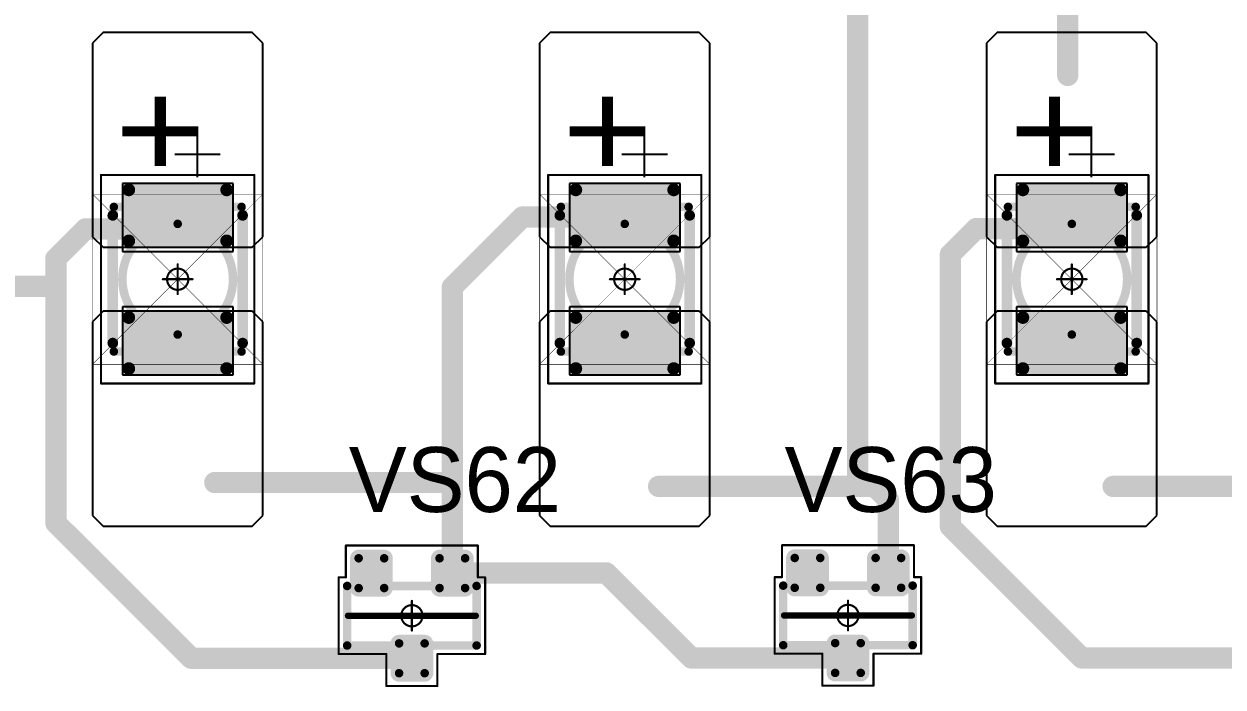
# Model space of a CAD drawing. Header units: millimetres. Extents: x 0 to 775, y 25 to 939.
# Drawn here: x 170.22 to 198.38, y 42.32 to 57.9 of the extents above; entities that cross this region are included whole.
import ezdxf

# ---------------------------------------------------------------- set-up
doc = ezdxf.new("R2010")
doc.units = ezdxf.units.MM
for name, color, linetype in [('Mechanical13', 56, 'Continuous'), ('Mechanical15', 56, 'Continuous'), ('Mechanical9', 56, 'Continuous'), ('TopLayer', 1, 'Continuous'), ('TopOverlay', 2, 'Continuous'), ('TopPaste', 8, 'Continuous'), ('TopSolder', 216, 'Continuous')]:
    doc.layers.add(name, color=color, linetype=linetype)

# ---------------------------------------------------------------- blocks, each defined once
blk = doc.blocks.new('SOT23_6')
at = {"layer": 'Mechanical13', "const_width": 0.2}
for points in [[(0.7, 1.52), (-0.7, 1.52)], [(-0.7, -1.52), (-0.7, 1.52)], [(0.7, -1.52), (0.7, 1.52)], [(0.7, -1.52), (-0.7, -1.52)]]:
    blk.add_lwpolyline(points, dxfattribs=at)
at = {"layer": 'Mechanical13', "const_width": 0.1}
for points in [[(-0.75, 1.52, 1), (-0.65, 1.52, 1)], [(-0.75, 1.52, 1), (-0.65, 1.52, 1)], [(0.65, 1.52, 1), (0.75, 1.52, 1)], [(0.65, 1.52, 1), (0.75, 1.52, 1)], [(-0.75, -1.52, 1), (-0.65, -1.52, 1)], [(-0.75, -1.52, 1), (-0.65, -1.52, 1)], [(0.65, -1.52, 1), (0.75, -1.52, 1)], [(0.65, -1.52, 1), (0.75, -1.52, 1)]]:
    blk.add_lwpolyline(points, format="xyb", close=True, dxfattribs=at)
at = {"layer": 'Mechanical15', "const_width": 0.05}
for points in [[(-0.9, 1.55), (-0.9, 1.72)], [(0.9, 1.72), (-0.9, 1.72)], [(0.9, 0.6), (0.9, 1.72)], [(-1.65, -1.55), (-1.65, 1.55)], [(-0.9, 1.55), (-1.65, 1.55)], [(1.65, 0.6), (0.9, 0.6)], [(1.65, -0.6), (1.65, 0.6)], [(0, -0.35), (0, 0.35)], [(0.35, 0), (-0.35, 0)], [(1.65, -0.6), (0.9, -0.6)], [(0.9, -1.72), (0.9, -0.6)], [(-0.9, -1.55), (-1.65, -1.55)], [(-0.9, -1.72), (-0.9, -1.55)], [(0.9, -1.72), (-0.9, -1.72)]]:
    blk.add_lwpolyline(points, dxfattribs=at)
at = {"layer": 'Mechanical15'}
for points, const_width in [([(-0.913, 1.72, 1), (-0.888, 1.72, 1)], 0.025), ([(-0.913, 1.72, 1), (-0.888, 1.72, 1)], 0.025), ([(0.888, 1.72, 1), (0.913, 1.72, 1)], 0.025), ([(0.888, 1.72, 1), (0.913, 1.72, 1)], 0.025), ([(-1.662, 1.55, 1), (-1.637, 1.55, 1)], 0.025), ([(-1.662, 1.55, 1), (-1.637, 1.55, 1)], 0.025), ([(-0.913, 1.55, 1), (-0.888, 1.55, 1)], 0.025), ([(-0.913, 1.55, 1), (-0.888, 1.55, 1)], 0.025), ([(0.888, 0.6, 1), (0.913, 0.6, 1)], 0.025), ([(0.888, 0.6, 1), (0.913, 0.6, 1)], 0.025), ([(1.637, 0.6, 1), (1.662, 0.6, 1)], 0.025), ([(1.637, 0.6, 1), (1.662, 0.6, 1)], 0.025), ([(-0.012, 0.35, 1), (0.012, 0.35, 1)], 0.025), ([(-0.362, 0, 1), (-0.337, 0, 1)], 0.025), ([(0.25, 0, 1), (-0.25, 0, 1)], 0.05), ([(-0.262, 0, 1), (-0.238, 0, 1)], 0.025), ([(0.238, 0, 1), (0.262, 0, 1)], 0.025), ([(0.337, 0, 1), (0.362, 0, 1)], 0.025), ([(-0.012, -0.35, 1), (0.012, -0.35, 1)], 0.025), ([(0.888, -0.6, 1), (0.913, -0.6, 1)], 0.025), ([(0.888, -0.6, 1), (0.913, -0.6, 1)], 0.025), ([(1.637, -0.6, 1), (1.662, -0.6, 1)], 0.025), ([(1.637, -0.6, 1), (1.662, -0.6, 1)], 0.025), ([(-1.662, -1.55, 1), (-1.637, -1.55, 1)], 0.025), ([(-1.662, -1.55, 1), (-1.637, -1.55, 1)], 0.025), ([(-0.913, -1.55, 1), (-0.888, -1.55, 1)], 0.025), ([(-0.913, -1.55, 1), (-0.888, -1.55, 1)], 0.025), ([(-0.913, -1.72, 1), (-0.888, -1.72, 1)], 0.025), ([(-0.913, -1.72, 1), (-0.888, -1.72, 1)], 0.025), ([(0.888, -1.72, 1), (0.913, -1.72, 1)], 0.025), ([(0.888, -1.72, 1), (0.913, -1.72, 1)], 0.025)]:
    blk.add_lwpolyline(points, format="xyb", close=True, dxfattribs=dict(at, const_width=const_width))
at = {"layer": 'TopLayer', "const_width": 0.1}
for points in [[(-1.4, 1.25, 1), (-1.3, 1.25, 1)], [(-0.7, 1.25, 1), (-0.6, 1.25, 1)], [(-1.4, 0.65, 1), (-1.3, 0.65, 1)], [(-0.7, 0.65, 1), (-0.6, 0.65, 1)], [(0.6, 0.3, 1), (0.7, 0.3, 1)], [(1.3, 0.3, 1), (1.4, 0.3, 1)], [(0.6, -0.3, 1), (0.7, -0.3, 1)], [(1.3, -0.3, 1), (1.4, -0.3, 1)], [(-1.4, -0.65, 1), (-1.3, -0.65, 1)], [(-0.7, -0.65, 1), (-0.6, -0.65, 1)], [(-1.4, -1.25, 1), (-1.3, -1.25, 1)], [(-0.7, -1.25, 1), (-0.6, -1.25, 1)]]:
    blk.add_lwpolyline(points, format="xyb", close=True, dxfattribs=at)
at = {"layer": 'TopLayer'}
for points in [[(-1.45, 1.25), (-1.45, 0.65), (-0.55, 1.25), (-0.55, 0.65)], [(-1.35, 1.35), (-1.35, 0.55), (-0.65, 1.35), (-0.65, 0.55)], [(0.55, 0.3), (0.55, -0.3), (1.45, 0.3), (1.45, -0.3)], [(0.65, 0.4), (0.65, -0.4), (1.35, 0.4), (1.35, -0.4)], [(-1.35, -0.55), (-1.35, -1.35), (-0.65, -0.55), (-0.65, -1.35)], [(-1.45, -0.65), (-1.45, -1.25), (-0.55, -0.65), (-0.55, -1.25)]]:
    blk.add_solid(points, dxfattribs=at)
at = {"layer": 'TopOverlay', "const_width": 0.15}
blk.add_lwpolyline([(0, -1.5), (0, 1.5)], dxfattribs=at)
at = {"layer": 'TopOverlay', "const_width": 0.075}
for points in [[(-0.038, 1.5, 1), (0.038, 1.5, 1)], [(-0.038, -1.5, 1), (0.038, -1.5, 1)]]:
    blk.add_lwpolyline(points, format="xyb", close=True, dxfattribs=at)
at = {"layer": 'TopPaste', "const_width": 0.075}
for points in [[(-1.387, 1.25, 1), (-1.313, 1.25, 1)], [(-0.687, 1.25, 1), (-0.613, 1.25, 1)], [(-1.387, 0.65, 1), (-1.313, 0.65, 1)], [(-0.687, 0.65, 1), (-0.613, 0.65, 1)], [(0.613, 0.3, 1), (0.687, 0.3, 1)], [(1.313, 0.3, 1), (1.387, 0.3, 1)], [(0.613, -0.3, 1), (0.687, -0.3, 1)], [(1.313, -0.3, 1), (1.387, -0.3, 1)], [(-1.387, -0.65, 1), (-1.313, -0.65, 1)], [(-0.687, -0.65, 1), (-0.613, -0.65, 1)], [(-1.387, -1.25, 1), (-1.313, -1.25, 1)], [(-0.687, -1.25, 1), (-0.613, -1.25, 1)]]:
    blk.add_lwpolyline(points, format="xyb", close=True, dxfattribs=at)
at = {"layer": 'TopPaste'}
for points in [[(-1.425, 1.25), (-1.425, 0.65), (-0.575, 1.25), (-0.575, 0.65)], [(-1.35, 1.325), (-1.35, 0.575), (-0.65, 1.325), (-0.65, 0.575)], [(0.575, 0.3), (0.575, -0.3), (1.425, 0.3), (1.425, -0.3)], [(0.65, 0.375), (0.65, -0.375), (1.35, 0.375), (1.35, -0.375)], [(-1.425, -0.65), (-1.425, -1.25), (-0.575, -0.65), (-0.575, -1.25)], [(-1.35, -0.575), (-1.35, -1.325), (-0.65, -0.575), (-0.65, -1.325)]]:
    blk.add_solid(points, dxfattribs=at)
at = {"layer": 'TopSolder', "const_width": 0.202}
for points in [[(-1.451, 1.25, 1), (-1.249, 1.25, 1)], [(-0.751, 1.25, 1), (-0.549, 1.25, 1)], [(-1.451, 0.65, 1), (-1.249, 0.65, 1)], [(-0.751, 0.65, 1), (-0.549, 0.65, 1)], [(0.549, 0.3, 1), (0.751, 0.3, 1)], [(1.249, 0.3, 1), (1.451, 0.3, 1)], [(0.549, -0.3, 1), (0.751, -0.3, 1)], [(1.249, -0.3, 1), (1.451, -0.3, 1)], [(-1.451, -0.65, 1), (-1.249, -0.65, 1)], [(-0.751, -0.65, 1), (-0.549, -0.65, 1)], [(-1.451, -1.25, 1), (-1.249, -1.25, 1)], [(-0.751, -1.25, 1), (-0.549, -1.25, 1)]]:
    blk.add_lwpolyline(points, format="xyb", close=True, dxfattribs=at)
at = {"layer": 'TopSolder'}
for points in [[(-1.35, 1.452), (-1.35, 0.448), (-0.65, 1.452), (-0.65, 0.448)], [(-1.552, 1.25), (-1.552, 0.65), (-0.448, 1.25), (-0.448, 0.65)], [(0.448, 0.3), (0.448, -0.3), (1.552, 0.3), (1.552, -0.3)], [(0.65, 0.502), (0.65, -0.502), (1.35, 0.502), (1.35, -0.502)], [(-1.35, -0.448), (-1.35, -1.452), (-0.65, -0.448), (-0.65, -1.452)], [(-1.552, -0.65), (-1.552, -1.25), (-0.448, -0.65), (-0.448, -1.25)]]:
    blk.add_solid(points, dxfattribs=at)
blk = doc.blocks.new('SOT23_7')
at = {"layer": 'Mechanical13', "const_width": 0.2}
for points in [[(0.7, 1.52), (-0.7, 1.52)], [(-0.7, -1.52), (-0.7, 1.52)], [(0.7, -1.52), (0.7, 1.52)], [(0.7, -1.52), (-0.7, -1.52)]]:
    blk.add_lwpolyline(points, dxfattribs=at)
at = {"layer": 'Mechanical13', "const_width": 0.1}
for points in [[(-0.75, 1.52, 1), (-0.65, 1.52, 1)], [(-0.75, 1.52, 1), (-0.65, 1.52, 1)], [(0.65, 1.52, 1), (0.75, 1.52, 1)], [(0.65, 1.52, 1), (0.75, 1.52, 1)], [(-0.75, -1.52, 1), (-0.65, -1.52, 1)], [(-0.75, -1.52, 1), (-0.65, -1.52, 1)], [(0.65, -1.52, 1), (0.75, -1.52, 1)], [(0.65, -1.52, 1), (0.75, -1.52, 1)]]:
    blk.add_lwpolyline(points, format="xyb", close=True, dxfattribs=at)
at = {"layer": 'Mechanical15', "const_width": 0.05}
for points in [[(-0.9, 1.55), (-0.9, 1.72)], [(0.9, 1.72), (-0.9, 1.72)], [(0.9, 0.6), (0.9, 1.72)], [(-1.65, -1.55), (-1.65, 1.55)], [(-0.9, 1.55), (-1.65, 1.55)], [(1.65, 0.6), (0.9, 0.6)], [(1.65, -0.6), (1.65, 0.6)], [(0, -0.35), (0, 0.35)], [(0.35, 0), (-0.35, 0)], [(1.65, -0.6), (0.9, -0.6)], [(0.9, -1.72), (0.9, -0.6)], [(-0.9, -1.55), (-1.65, -1.55)], [(-0.9, -1.72), (-0.9, -1.55)], [(0.9, -1.72), (-0.9, -1.72)]]:
    blk.add_lwpolyline(points, dxfattribs=at)
at = {"layer": 'Mechanical15'}
for points, const_width in [([(-0.913, 1.72, 1), (-0.888, 1.72, 1)], 0.025), ([(-0.913, 1.72, 1), (-0.888, 1.72, 1)], 0.025), ([(0.888, 1.72, 1), (0.913, 1.72, 1)], 0.025), ([(0.888, 1.72, 1), (0.913, 1.72, 1)], 0.025), ([(-1.662, 1.55, 1), (-1.637, 1.55, 1)], 0.025), ([(-1.662, 1.55, 1), (-1.637, 1.55, 1)], 0.025), ([(-0.913, 1.55, 1), (-0.888, 1.55, 1)], 0.025), ([(-0.913, 1.55, 1), (-0.888, 1.55, 1)], 0.025), ([(0.888, 0.6, 1), (0.913, 0.6, 1)], 0.025), ([(0.888, 0.6, 1), (0.913, 0.6, 1)], 0.025), ([(1.637, 0.6, 1), (1.662, 0.6, 1)], 0.025), ([(1.637, 0.6, 1), (1.662, 0.6, 1)], 0.025), ([(-0.012, 0.35, 1), (0.012, 0.35, 1)], 0.025), ([(-0.362, 0, 1), (-0.337, 0, 1)], 0.025), ([(0.25, 0, 1), (-0.25, 0, 1)], 0.05), ([(-0.262, 0, 1), (-0.238, 0, 1)], 0.025), ([(0.238, 0, 1), (0.262, 0, 1)], 0.025), ([(0.337, 0, 1), (0.362, 0, 1)], 0.025), ([(-0.012, -0.35, 1), (0.012, -0.35, 1)], 0.025), ([(0.888, -0.6, 1), (0.913, -0.6, 1)], 0.025), ([(0.888, -0.6, 1), (0.913, -0.6, 1)], 0.025), ([(1.637, -0.6, 1), (1.662, -0.6, 1)], 0.025), ([(1.637, -0.6, 1), (1.662, -0.6, 1)], 0.025), ([(-1.662, -1.55, 1), (-1.637, -1.55, 1)], 0.025), ([(-1.662, -1.55, 1), (-1.637, -1.55, 1)], 0.025), ([(-0.913, -1.55, 1), (-0.888, -1.55, 1)], 0.025), ([(-0.913, -1.55, 1), (-0.888, -1.55, 1)], 0.025), ([(-0.913, -1.72, 1), (-0.888, -1.72, 1)], 0.025), ([(-0.913, -1.72, 1), (-0.888, -1.72, 1)], 0.025), ([(0.888, -1.72, 1), (0.913, -1.72, 1)], 0.025), ([(0.888, -1.72, 1), (0.913, -1.72, 1)], 0.025)]:
    blk.add_lwpolyline(points, format="xyb", close=True, dxfattribs=dict(at, const_width=const_width))
at = {"layer": 'TopLayer', "const_width": 0.1}
for points in [[(-1.4, 1.25, 1), (-1.3, 1.25, 1)], [(-0.7, 1.25, 1), (-0.6, 1.25, 1)], [(-1.4, 0.65, 1), (-1.3, 0.65, 1)], [(-0.7, 0.65, 1), (-0.6, 0.65, 1)], [(0.6, 0.3, 1), (0.7, 0.3, 1)], [(1.3, 0.3, 1), (1.4, 0.3, 1)], [(0.6, -0.3, 1), (0.7, -0.3, 1)], [(1.3, -0.3, 1), (1.4, -0.3, 1)], [(-1.4, -0.65, 1), (-1.3, -0.65, 1)], [(-0.7, -0.65, 1), (-0.6, -0.65, 1)], [(-1.4, -1.25, 1), (-1.3, -1.25, 1)], [(-0.7, -1.25, 1), (-0.6, -1.25, 1)]]:
    blk.add_lwpolyline(points, format="xyb", close=True, dxfattribs=at)
at = {"layer": 'TopLayer'}
for points in [[(-1.45, 1.25), (-1.45, 0.65), (-0.55, 1.25), (-0.55, 0.65)], [(-1.35, 1.35), (-1.35, 0.55), (-0.65, 1.35), (-0.65, 0.55)], [(0.55, 0.3), (0.55, -0.3), (1.45, 0.3), (1.45, -0.3)], [(0.65, 0.4), (0.65, -0.4), (1.35, 0.4), (1.35, -0.4)], [(-1.35, -0.55), (-1.35, -1.35), (-0.65, -0.55), (-0.65, -1.35)], [(-1.45, -0.65), (-1.45, -1.25), (-0.55, -0.65), (-0.55, -1.25)]]:
    blk.add_solid(points, dxfattribs=at)
at = {"layer": 'TopOverlay', "const_width": 0.15}
blk.add_lwpolyline([(0, -1.5), (0, 1.5)], dxfattribs=at)
at = {"layer": 'TopOverlay', "const_width": 0.075}
for points in [[(-0.038, 1.5, 1), (0.038, 1.5, 1)], [(-0.038, -1.5, 1), (0.038, -1.5, 1)]]:
    blk.add_lwpolyline(points, format="xyb", close=True, dxfattribs=at)
at = {"layer": 'TopPaste', "const_width": 0.075}
for points in [[(-1.387, 1.25, 1), (-1.313, 1.25, 1)], [(-0.687, 1.25, 1), (-0.613, 1.25, 1)], [(-1.387, 0.65, 1), (-1.313, 0.65, 1)], [(-0.687, 0.65, 1), (-0.613, 0.65, 1)], [(0.613, 0.3, 1), (0.687, 0.3, 1)], [(1.313, 0.3, 1), (1.387, 0.3, 1)], [(0.613, -0.3, 1), (0.687, -0.3, 1)], [(1.313, -0.3, 1), (1.387, -0.3, 1)], [(-1.387, -0.65, 1), (-1.313, -0.65, 1)], [(-0.687, -0.65, 1), (-0.613, -0.65, 1)], [(-1.387, -1.25, 1), (-1.313, -1.25, 1)], [(-0.687, -1.25, 1), (-0.613, -1.25, 1)]]:
    blk.add_lwpolyline(points, format="xyb", close=True, dxfattribs=at)
at = {"layer": 'TopPaste'}
for points in [[(-1.425, 1.25), (-1.425, 0.65), (-0.575, 1.25), (-0.575, 0.65)], [(-1.35, 1.325), (-1.35, 0.575), (-0.65, 1.325), (-0.65, 0.575)], [(0.575, 0.3), (0.575, -0.3), (1.425, 0.3), (1.425, -0.3)], [(0.65, 0.375), (0.65, -0.375), (1.35, 0.375), (1.35, -0.375)], [(-1.425, -0.65), (-1.425, -1.25), (-0.575, -0.65), (-0.575, -1.25)], [(-1.35, -0.575), (-1.35, -1.325), (-0.65, -0.575), (-0.65, -1.325)]]:
    blk.add_solid(points, dxfattribs=at)
at = {"layer": 'TopSolder', "const_width": 0.202}
for points in [[(-1.451, 1.25, 1), (-1.249, 1.25, 1)], [(-0.751, 1.25, 1), (-0.549, 1.25, 1)], [(-1.451, 0.65, 1), (-1.249, 0.65, 1)], [(-0.751, 0.65, 1), (-0.549, 0.65, 1)], [(0.549, 0.3, 1), (0.751, 0.3, 1)], [(1.249, 0.3, 1), (1.451, 0.3, 1)], [(0.549, -0.3, 1), (0.751, -0.3, 1)], [(1.249, -0.3, 1), (1.451, -0.3, 1)], [(-1.451, -0.65, 1), (-1.249, -0.65, 1)], [(-0.751, -0.65, 1), (-0.549, -0.65, 1)], [(-1.451, -1.25, 1), (-1.249, -1.25, 1)], [(-0.751, -1.25, 1), (-0.549, -1.25, 1)]]:
    blk.add_lwpolyline(points, format="xyb", close=True, dxfattribs=at)
at = {"layer": 'TopSolder'}
for points in [[(-1.35, 1.452), (-1.35, 0.448), (-0.65, 1.452), (-0.65, 0.448)], [(-1.552, 1.25), (-1.552, 0.65), (-0.448, 1.25), (-0.448, 0.65)], [(0.448, 0.3), (0.448, -0.3), (1.552, 0.3), (1.552, -0.3)], [(0.65, 0.502), (0.65, -0.502), (1.35, 0.502), (1.35, -0.502)], [(-1.35, -0.448), (-1.35, -1.452), (-0.65, -0.448), (-0.65, -1.452)], [(-1.552, -0.65), (-1.552, -1.25), (-0.448, -0.65), (-0.448, -1.25)]]:
    blk.add_solid(points, dxfattribs=at)
blk = doc.blocks.new('T66G_98')
at = {"layer": 'Mechanical13'}
for p, q in [((2.936, 0.071), (2.936, -1)), ((2.4, -0.464), (3.471, -0.464))]:
    blk.add_line(p, q, dxfattribs=at)
at = {"layer": 'Mechanical13', "const_width": 0.2}
for points in [[(-1.7, 1.5), (-1.7, -1.5)], [(-1.7, 1.5), (1.7, 1.5)], [(1.7, 1.5), (1.7, -1.5)], [(-1.7, -1.5), (1.7, -1.5)]]:
    blk.add_lwpolyline(points, dxfattribs=at)
at = {"layer": 'Mechanical13'}
for points, const_width in [([(-1.75, 1.5, 1), (-1.65, 1.5, 1)], 0.1), ([(-1.75, 1.5, 1), (-1.65, 1.5, 1)], 0.1), ([(1.65, 1.5, 1), (1.75, 1.5, 1)], 0.1), ([(1.65, 1.5, 1), (1.75, 1.5, 1)], 0.1), ([(1.3, 0, 1), (-1.3, 0, 1)], 0.2), ([(-1.35, 0, 1), (-1.25, 0, 1)], 0.1), ([(1.25, 0, 1), (1.35, 0, 1)], 0.1), ([(-1.75, -1.5, 1), (-1.65, -1.5, 1)], 0.1), ([(-1.75, -1.5, 1), (-1.65, -1.5, 1)], 0.1), ([(1.65, -1.5, 1), (1.75, -1.5, 1)], 0.1), ([(1.65, -1.5, 1), (1.75, -1.5, 1)], 0.1)]:
    blk.add_lwpolyline(points, format="xyb", close=True, dxfattribs=dict(at, const_width=const_width))
at = {"layer": 'Mechanical15', "const_width": 0.05}
for points in [[(-2.45, 1.8), (2.45, 1.8)], [(-2.45, 1.8), (-2.45, -1.8)], [(2.45, 1.8), (2.45, -1.8)], [(0, 0.35), (0, -0.35)], [(-0.35, 0), (0.35, 0)], [(-2.45, -1.8), (2.45, -1.8)]]:
    blk.add_lwpolyline(points, dxfattribs=at)
at = {"layer": 'Mechanical15'}
for points, const_width in [([(-2.462, 1.8, 1), (-2.438, 1.8, 1)], 0.025), ([(-2.462, 1.8, 1), (-2.438, 1.8, 1)], 0.025), ([(2.438, 1.8, 1), (2.462, 1.8, 1)], 0.025), ([(2.438, 1.8, 1), (2.462, 1.8, 1)], 0.025), ([(-0.012, 0.35, 1), (0.012, 0.35, 1)], 0.025), ([(-0.362, 0, 1), (-0.337, 0, 1)], 0.025), ([(0.25, 0, 1), (-0.25, 0, 1)], 0.05), ([(-0.262, 0, 1), (-0.238, 0, 1)], 0.025), ([(0.238, 0, 1), (0.262, 0, 1)], 0.025), ([(0.337, 0, 1), (0.362, 0, 1)], 0.025), ([(-0.012, -0.35, 1), (0.012, -0.35, 1)], 0.025), ([(-2.462, -1.8, 1), (-2.438, -1.8, 1)], 0.025), ([(-2.462, -1.8, 1), (-2.438, -1.8, 1)], 0.025), ([(2.438, -1.8, 1), (2.462, -1.8, 1)], 0.025), ([(2.438, -1.8, 1), (2.462, -1.8, 1)], 0.025)]:
    blk.add_lwpolyline(points, format="xyb", close=True, dxfattribs=dict(at, const_width=const_width))
at = {"layer": 'TopLayer'}
for p, q in [((-5.55, 2), (-5.8, 1.75)), ((-1, 2), (-5.55, 2)), ((-0.75, 1.75), (-1, 2)), ((1, 2), (0.75, 1.75)), ((5.55, 2), (1, 2)), ((5.8, 1.75), (5.55, 2)), ((-5.8, 1.75), (-5.8, -1.75)), ((-0.75, -1.75), (-0.75, 1.75)), ((0.75, 1.75), (0.75, -1.75)), ((5.8, -1.75), (5.8, 1.75)), ((-5.8, -1.75), (-5.55, -2)), ((-1, -2), (-0.75, -1.75)), ((0.75, -1.75), (1, -2)), ((5.55, -2), (5.8, -1.75)), ((-5.55, -2), (-1, -2)), ((1, -2), (5.55, -2))]:
    blk.add_line(p, q, dxfattribs=at)
at = {"layer": 'TopLayer', "const_width": 0.15}
for points in [[(-2.175, 1.15, 1), (-2.025, 1.15, 1)], [(-0.975, 1.15, 1), (-0.825, 1.15, 1)], [(0.825, 1.15, 1), (0.975, 1.15, 1)], [(2.025, 1.15, 1), (2.175, 1.15, 1)], [(-2.175, -1.15, 1), (-2.025, -1.15, 1)], [(-0.975, -1.15, 1), (-0.825, -1.15, 1)], [(0.825, -1.15, 1), (0.975, -1.15, 1)], [(2.025, -1.15, 1), (2.175, -1.15, 1)]]:
    blk.add_lwpolyline(points, format="xyb", close=True, dxfattribs=at)
at = {"layer": 'TopLayer'}
for points in [[(-0.75, 1.15), (-2.25, 1.15), (-0.75, -1.15), (-2.25, -1.15)], [(-0.9, 1.3), (-2.1, 1.3), (-0.9, -1.3), (-2.1, -1.3)], [(2.25, 1.15), (0.75, 1.15), (2.25, -1.15), (0.75, -1.15)], [(2.1, 1.3), (0.9, 1.3), (2.1, -1.3), (0.9, -1.3)]]:
    blk.add_solid(points, dxfattribs=at)
at = {"layer": 'TopOverlay', "const_width": 0.25}
for points in [[(-1.5, 1.525), (1.5, 1.525)], [(-1.5, -1.525), (1.5, -1.525)]]:
    blk.add_lwpolyline(points, dxfattribs=at)
at = {"layer": 'TopOverlay', "const_width": 0.125}
for points in [[(-1.562, 1.525, 1), (-1.438, 1.525, 1)], [(1.438, 1.525, 1), (1.562, 1.525, 1)], [(-1.562, -1.525, 1), (-1.438, -1.525, 1)], [(1.438, -1.525, 1), (1.562, -1.525, 1)]]:
    blk.add_lwpolyline(points, format="xyb", close=True, dxfattribs=at)
at = {"layer": 'TopPaste', "const_width": 0.125}
for points in [[(-2.163, 1.15, 1), (-2.038, 1.15, 1)], [(-0.963, 1.15, 1), (-0.838, 1.15, 1)], [(0.838, 1.15, 1), (0.963, 1.15, 1)], [(2.038, 1.15, 1), (2.163, 1.15, 1)], [(-2.163, -1.15, 1), (-2.038, -1.15, 1)], [(-0.963, -1.15, 1), (-0.838, -1.15, 1)], [(0.838, -1.15, 1), (0.963, -1.15, 1)], [(2.038, -1.15, 1), (2.163, -1.15, 1)]]:
    blk.add_lwpolyline(points, format="xyb", close=True, dxfattribs=at)
at = {"layer": 'TopPaste'}
for points in [[(-0.775, 1.15), (-2.225, 1.15), (-0.775, -1.15), (-2.225, -1.15)], [(-0.9, 1.275), (-2.1, 1.275), (-0.9, -1.275), (-2.1, -1.275)], [(2.225, 1.15), (0.775, 1.15), (2.225, -1.15), (0.775, -1.15)], [(2.1, 1.275), (0.9, 1.275), (2.1, -1.275), (0.9, -1.275)]]:
    blk.add_solid(points, dxfattribs=at)
at = {"layer": 'TopSolder'}
for p, q in [((-2.25, 1.3), (-2.25, -1.3)), ((-0.65, 1.3), (-2.25, 1.3)), ((-0.65, -1.3), (-0.65, 1.3)), ((0.65, 1.3), (0.65, -1.3)), ((2.25, 1.3), (0.65, 1.3)), ((2.25, -1.3), (2.25, 1.3)), ((-2.25, -1.3), (-0.65, -1.3)), ((0.65, -1.3), (2.25, -1.3))]:
    blk.add_line(p, q, dxfattribs=at)
at = {"layer": 'TopOverlay'}
blk.add_text('+', height=2.5, dxfattribs=at).set_placement((2.5, -0.8))
blk = doc.blocks.new('T66G_99')
at = {"layer": 'Mechanical13'}
for p, q in [((2.936, 0.071), (2.936, -1)), ((2.4, -0.464), (3.471, -0.464))]:
    blk.add_line(p, q, dxfattribs=at)
at = {"layer": 'Mechanical13', "const_width": 0.2}
for points in [[(-1.7, 1.5), (-1.7, -1.5)], [(-1.7, 1.5), (1.7, 1.5)], [(1.7, 1.5), (1.7, -1.5)], [(-1.7, -1.5), (1.7, -1.5)]]:
    blk.add_lwpolyline(points, dxfattribs=at)
at = {"layer": 'Mechanical13'}
for points, const_width in [([(-1.75, 1.5, 1), (-1.65, 1.5, 1)], 0.1), ([(-1.75, 1.5, 1), (-1.65, 1.5, 1)], 0.1), ([(1.65, 1.5, 1), (1.75, 1.5, 1)], 0.1), ([(1.65, 1.5, 1), (1.75, 1.5, 1)], 0.1), ([(1.3, 0, 1), (-1.3, 0, 1)], 0.2), ([(-1.35, 0, 1), (-1.25, 0, 1)], 0.1), ([(1.25, 0, 1), (1.35, 0, 1)], 0.1), ([(-1.75, -1.5, 1), (-1.65, -1.5, 1)], 0.1), ([(-1.75, -1.5, 1), (-1.65, -1.5, 1)], 0.1), ([(1.65, -1.5, 1), (1.75, -1.5, 1)], 0.1), ([(1.65, -1.5, 1), (1.75, -1.5, 1)], 0.1)]:
    blk.add_lwpolyline(points, format="xyb", close=True, dxfattribs=dict(at, const_width=const_width))
at = {"layer": 'Mechanical15', "const_width": 0.05}
for points in [[(-2.45, 1.8), (2.45, 1.8)], [(-2.45, 1.8), (-2.45, -1.8)], [(2.45, 1.8), (2.45, -1.8)], [(0, 0.35), (0, -0.35)], [(-0.35, 0), (0.35, 0)], [(-2.45, -1.8), (2.45, -1.8)]]:
    blk.add_lwpolyline(points, dxfattribs=at)
at = {"layer": 'Mechanical15'}
for points, const_width in [([(-2.462, 1.8, 1), (-2.438, 1.8, 1)], 0.025), ([(-2.462, 1.8, 1), (-2.438, 1.8, 1)], 0.025), ([(2.438, 1.8, 1), (2.462, 1.8, 1)], 0.025), ([(2.438, 1.8, 1), (2.462, 1.8, 1)], 0.025), ([(-0.012, 0.35, 1), (0.012, 0.35, 1)], 0.025), ([(-0.362, 0, 1), (-0.337, 0, 1)], 0.025), ([(0.25, 0, 1), (-0.25, 0, 1)], 0.05), ([(-0.262, 0, 1), (-0.238, 0, 1)], 0.025), ([(0.238, 0, 1), (0.262, 0, 1)], 0.025), ([(0.337, 0, 1), (0.362, 0, 1)], 0.025), ([(-0.012, -0.35, 1), (0.012, -0.35, 1)], 0.025), ([(-2.462, -1.8, 1), (-2.438, -1.8, 1)], 0.025), ([(-2.462, -1.8, 1), (-2.438, -1.8, 1)], 0.025), ([(2.438, -1.8, 1), (2.462, -1.8, 1)], 0.025), ([(2.438, -1.8, 1), (2.462, -1.8, 1)], 0.025)]:
    blk.add_lwpolyline(points, format="xyb", close=True, dxfattribs=dict(at, const_width=const_width))
at = {"layer": 'TopLayer'}
for p, q in [((-5.55, 2), (-5.8, 1.75)), ((-1, 2), (-5.55, 2)), ((-0.75, 1.75), (-1, 2)), ((1, 2), (0.75, 1.75)), ((5.55, 2), (1, 2)), ((5.8, 1.75), (5.55, 2)), ((-5.8, 1.75), (-5.8, -1.75)), ((-0.75, -1.75), (-0.75, 1.75)), ((0.75, 1.75), (0.75, -1.75)), ((5.8, -1.75), (5.8, 1.75)), ((-5.8, -1.75), (-5.55, -2)), ((-1, -2), (-0.75, -1.75)), ((0.75, -1.75), (1, -2)), ((5.55, -2), (5.8, -1.75)), ((-5.55, -2), (-1, -2)), ((1, -2), (5.55, -2))]:
    blk.add_line(p, q, dxfattribs=at)
at = {"layer": 'TopLayer', "const_width": 0.15}
for points in [[(-2.175, 1.15, 1), (-2.025, 1.15, 1)], [(-0.975, 1.15, 1), (-0.825, 1.15, 1)], [(0.825, 1.15, 1), (0.975, 1.15, 1)], [(2.025, 1.15, 1), (2.175, 1.15, 1)], [(-2.175, -1.15, 1), (-2.025, -1.15, 1)], [(-0.975, -1.15, 1), (-0.825, -1.15, 1)], [(0.825, -1.15, 1), (0.975, -1.15, 1)], [(2.025, -1.15, 1), (2.175, -1.15, 1)]]:
    blk.add_lwpolyline(points, format="xyb", close=True, dxfattribs=at)
at = {"layer": 'TopLayer'}
for points in [[(-0.75, 1.15), (-2.25, 1.15), (-0.75, -1.15), (-2.25, -1.15)], [(-0.9, 1.3), (-2.1, 1.3), (-0.9, -1.3), (-2.1, -1.3)], [(2.25, 1.15), (0.75, 1.15), (2.25, -1.15), (0.75, -1.15)], [(2.1, 1.3), (0.9, 1.3), (2.1, -1.3), (0.9, -1.3)]]:
    blk.add_solid(points, dxfattribs=at)
at = {"layer": 'TopOverlay', "const_width": 0.25}
for points in [[(-1.5, 1.525), (1.5, 1.525)], [(-1.5, -1.525), (1.5, -1.525)]]:
    blk.add_lwpolyline(points, dxfattribs=at)
at = {"layer": 'TopOverlay', "const_width": 0.125}
for points in [[(-1.562, 1.525, 1), (-1.438, 1.525, 1)], [(1.438, 1.525, 1), (1.562, 1.525, 1)], [(-1.562, -1.525, 1), (-1.438, -1.525, 1)], [(1.438, -1.525, 1), (1.562, -1.525, 1)]]:
    blk.add_lwpolyline(points, format="xyb", close=True, dxfattribs=at)
at = {"layer": 'TopPaste', "const_width": 0.125}
for points in [[(-2.163, 1.15, 1), (-2.038, 1.15, 1)], [(-0.963, 1.15, 1), (-0.838, 1.15, 1)], [(0.838, 1.15, 1), (0.963, 1.15, 1)], [(2.038, 1.15, 1), (2.163, 1.15, 1)], [(-2.163, -1.15, 1), (-2.038, -1.15, 1)], [(-0.963, -1.15, 1), (-0.838, -1.15, 1)], [(0.838, -1.15, 1), (0.963, -1.15, 1)], [(2.038, -1.15, 1), (2.163, -1.15, 1)]]:
    blk.add_lwpolyline(points, format="xyb", close=True, dxfattribs=at)
at = {"layer": 'TopPaste'}
for points in [[(-0.775, 1.15), (-2.225, 1.15), (-0.775, -1.15), (-2.225, -1.15)], [(-0.9, 1.275), (-2.1, 1.275), (-0.9, -1.275), (-2.1, -1.275)], [(2.225, 1.15), (0.775, 1.15), (2.225, -1.15), (0.775, -1.15)], [(2.1, 1.275), (0.9, 1.275), (2.1, -1.275), (0.9, -1.275)]]:
    blk.add_solid(points, dxfattribs=at)
at = {"layer": 'TopSolder'}
for p, q in [((-2.25, 1.3), (-2.25, -1.3)), ((-0.65, 1.3), (-2.25, 1.3)), ((-0.65, -1.3), (-0.65, 1.3)), ((0.65, 1.3), (0.65, -1.3)), ((2.25, 1.3), (0.65, 1.3)), ((2.25, -1.3), (2.25, 1.3)), ((-2.25, -1.3), (-0.65, -1.3)), ((0.65, -1.3), (2.25, -1.3))]:
    blk.add_line(p, q, dxfattribs=at)
at = {"layer": 'TopOverlay'}
blk.add_text('+', height=2.5, dxfattribs=at).set_placement((2.5, -0.8))
blk = doc.blocks.new('T66G_100')
at = {"layer": 'Mechanical13'}
for p, q in [((2.936, 0.071), (2.936, -1)), ((2.4, -0.464), (3.471, -0.464))]:
    blk.add_line(p, q, dxfattribs=at)
at = {"layer": 'Mechanical13', "const_width": 0.2}
for points in [[(-1.7, 1.5), (-1.7, -1.5)], [(-1.7, 1.5), (1.7, 1.5)], [(1.7, 1.5), (1.7, -1.5)], [(-1.7, -1.5), (1.7, -1.5)]]:
    blk.add_lwpolyline(points, dxfattribs=at)
at = {"layer": 'Mechanical13'}
for points, const_width in [([(-1.75, 1.5, 1), (-1.65, 1.5, 1)], 0.1), ([(-1.75, 1.5, 1), (-1.65, 1.5, 1)], 0.1), ([(1.65, 1.5, 1), (1.75, 1.5, 1)], 0.1), ([(1.65, 1.5, 1), (1.75, 1.5, 1)], 0.1), ([(1.3, 0, 1), (-1.3, 0, 1)], 0.2), ([(-1.35, 0, 1), (-1.25, 0, 1)], 0.1), ([(1.25, 0, 1), (1.35, 0, 1)], 0.1), ([(-1.75, -1.5, 1), (-1.65, -1.5, 1)], 0.1), ([(-1.75, -1.5, 1), (-1.65, -1.5, 1)], 0.1), ([(1.65, -1.5, 1), (1.75, -1.5, 1)], 0.1), ([(1.65, -1.5, 1), (1.75, -1.5, 1)], 0.1)]:
    blk.add_lwpolyline(points, format="xyb", close=True, dxfattribs=dict(at, const_width=const_width))
at = {"layer": 'Mechanical15', "const_width": 0.05}
for points in [[(-2.45, 1.8), (2.45, 1.8)], [(-2.45, 1.8), (-2.45, -1.8)], [(2.45, 1.8), (2.45, -1.8)], [(0, 0.35), (0, -0.35)], [(-0.35, 0), (0.35, 0)], [(-2.45, -1.8), (2.45, -1.8)]]:
    blk.add_lwpolyline(points, dxfattribs=at)
at = {"layer": 'Mechanical15'}
for points, const_width in [([(-2.462, 1.8, 1), (-2.438, 1.8, 1)], 0.025), ([(-2.462, 1.8, 1), (-2.438, 1.8, 1)], 0.025), ([(2.438, 1.8, 1), (2.462, 1.8, 1)], 0.025), ([(2.438, 1.8, 1), (2.462, 1.8, 1)], 0.025), ([(-0.012, 0.35, 1), (0.012, 0.35, 1)], 0.025), ([(-0.362, 0, 1), (-0.337, 0, 1)], 0.025), ([(0.25, 0, 1), (-0.25, 0, 1)], 0.05), ([(-0.262, 0, 1), (-0.238, 0, 1)], 0.025), ([(0.238, 0, 1), (0.262, 0, 1)], 0.025), ([(0.337, 0, 1), (0.362, 0, 1)], 0.025), ([(-0.012, -0.35, 1), (0.012, -0.35, 1)], 0.025), ([(-2.462, -1.8, 1), (-2.438, -1.8, 1)], 0.025), ([(-2.462, -1.8, 1), (-2.438, -1.8, 1)], 0.025), ([(2.438, -1.8, 1), (2.462, -1.8, 1)], 0.025), ([(2.438, -1.8, 1), (2.462, -1.8, 1)], 0.025)]:
    blk.add_lwpolyline(points, format="xyb", close=True, dxfattribs=dict(at, const_width=const_width))
at = {"layer": 'TopLayer'}
for p, q in [((-5.55, 2), (-5.8, 1.75)), ((-1, 2), (-5.55, 2)), ((-0.75, 1.75), (-1, 2)), ((1, 2), (0.75, 1.75)), ((5.55, 2), (1, 2)), ((5.8, 1.75), (5.55, 2)), ((-5.8, 1.75), (-5.8, -1.75)), ((-0.75, -1.75), (-0.75, 1.75)), ((0.75, 1.75), (0.75, -1.75)), ((5.8, -1.75), (5.8, 1.75)), ((-5.8, -1.75), (-5.55, -2)), ((-1, -2), (-0.75, -1.75)), ((0.75, -1.75), (1, -2)), ((5.55, -2), (5.8, -1.75)), ((-5.55, -2), (-1, -2)), ((1, -2), (5.55, -2))]:
    blk.add_line(p, q, dxfattribs=at)
at = {"layer": 'TopLayer', "const_width": 0.15}
for points in [[(-2.175, 1.15, 1), (-2.025, 1.15, 1)], [(-0.975, 1.15, 1), (-0.825, 1.15, 1)], [(0.825, 1.15, 1), (0.975, 1.15, 1)], [(2.025, 1.15, 1), (2.175, 1.15, 1)], [(-2.175, -1.15, 1), (-2.025, -1.15, 1)], [(-0.975, -1.15, 1), (-0.825, -1.15, 1)], [(0.825, -1.15, 1), (0.975, -1.15, 1)], [(2.025, -1.15, 1), (2.175, -1.15, 1)]]:
    blk.add_lwpolyline(points, format="xyb", close=True, dxfattribs=at)
at = {"layer": 'TopLayer'}
for points in [[(-0.75, 1.15), (-2.25, 1.15), (-0.75, -1.15), (-2.25, -1.15)], [(-0.9, 1.3), (-2.1, 1.3), (-0.9, -1.3), (-2.1, -1.3)], [(2.25, 1.15), (0.75, 1.15), (2.25, -1.15), (0.75, -1.15)], [(2.1, 1.3), (0.9, 1.3), (2.1, -1.3), (0.9, -1.3)]]:
    blk.add_solid(points, dxfattribs=at)
at = {"layer": 'TopOverlay', "const_width": 0.25}
for points in [[(-1.5, 1.525), (1.5, 1.525)], [(-1.5, -1.525), (1.5, -1.525)]]:
    blk.add_lwpolyline(points, dxfattribs=at)
at = {"layer": 'TopOverlay', "const_width": 0.125}
for points in [[(-1.562, 1.525, 1), (-1.438, 1.525, 1)], [(1.438, 1.525, 1), (1.562, 1.525, 1)], [(-1.562, -1.525, 1), (-1.438, -1.525, 1)], [(1.438, -1.525, 1), (1.562, -1.525, 1)]]:
    blk.add_lwpolyline(points, format="xyb", close=True, dxfattribs=at)
at = {"layer": 'TopPaste', "const_width": 0.125}
for points in [[(-2.163, 1.15, 1), (-2.038, 1.15, 1)], [(-0.963, 1.15, 1), (-0.838, 1.15, 1)], [(0.838, 1.15, 1), (0.963, 1.15, 1)], [(2.038, 1.15, 1), (2.163, 1.15, 1)], [(-2.163, -1.15, 1), (-2.038, -1.15, 1)], [(-0.963, -1.15, 1), (-0.838, -1.15, 1)], [(0.838, -1.15, 1), (0.963, -1.15, 1)], [(2.038, -1.15, 1), (2.163, -1.15, 1)]]:
    blk.add_lwpolyline(points, format="xyb", close=True, dxfattribs=at)
at = {"layer": 'TopPaste'}
for points in [[(-0.775, 1.15), (-2.225, 1.15), (-0.775, -1.15), (-2.225, -1.15)], [(-0.9, 1.275), (-2.1, 1.275), (-0.9, -1.275), (-2.1, -1.275)], [(2.225, 1.15), (0.775, 1.15), (2.225, -1.15), (0.775, -1.15)], [(2.1, 1.275), (0.9, 1.275), (2.1, -1.275), (0.9, -1.275)]]:
    blk.add_solid(points, dxfattribs=at)
at = {"layer": 'TopSolder'}
for p, q in [((-2.25, 1.3), (-2.25, -1.3)), ((-0.65, 1.3), (-2.25, 1.3)), ((-0.65, -1.3), (-0.65, 1.3)), ((0.65, 1.3), (0.65, -1.3)), ((2.25, 1.3), (0.65, 1.3)), ((2.25, -1.3), (2.25, 1.3)), ((-2.25, -1.3), (-0.65, -1.3)), ((0.65, -1.3), (2.25, -1.3))]:
    blk.add_line(p, q, dxfattribs=at)
at = {"layer": 'TopOverlay'}
blk.add_text('+', height=2.5, dxfattribs=at).set_placement((2.5, -0.8))

msp = doc.modelspace()

# ---------------------------------------------------------------- linework, layer by layer
at = {"layer": 'Mechanical9'}
for points, const_width in [([(171.833, 53.9), (175.833, 53.9)], 0.0127), ([(171.833, 49.9), (171.833, 53.9)], 0.0127), ([(171.833, 49.9), (175.833, 53.9)], 0.01), ([(171.833, 53.9), (175.833, 49.9)], 0.01), ([(175.833, 49.9), (175.833, 53.9)], 0.0127), ([(182.333, 53.9), (186.333, 53.9)], 0.0127), ([(182.333, 49.9), (182.333, 53.9)], 0.0127), ([(182.333, 49.9), (186.333, 53.9)], 0.01), ([(182.333, 53.9), (186.333, 49.9)], 0.01), ([(186.333, 49.9), (186.333, 53.9)], 0.0127), ([(192.833, 53.9), (196.833, 53.9)], 0.0127), ([(192.833, 49.9), (192.833, 53.9)], 0.0127), ([(192.833, 49.9), (196.833, 53.9)], 0.01), ([(192.833, 53.9), (196.833, 49.9)], 0.01), ([(196.833, 49.9), (196.833, 53.9)], 0.0127), ([(171.833, 49.9), (175.833, 49.9)], 0.0127), ([(182.333, 49.9), (186.333, 49.9)], 0.0127), ([(192.833, 49.9), (196.833, 49.9)], 0.0127)]:
    msp.add_lwpolyline(points, dxfattribs=dict(at, const_width=const_width))
for points, const_width in [([(171.83, 53.9, 1), (171.836, 53.9, 1)], 0.00635), ([(171.83, 53.9, 1), (171.836, 53.9, 1)], 0.00635), ([(171.83, 53.9, 1), (171.835, 53.9, 1)], 0.005), ([(175.83, 53.9, 1), (175.836, 53.9, 1)], 0.00635), ([(175.83, 53.9, 1), (175.836, 53.9, 1)], 0.00635), ([(175.83, 53.9, 1), (175.835, 53.9, 1)], 0.005), ([(182.33, 53.9, 1), (182.336, 53.9, 1)], 0.00635), ([(182.33, 53.9, 1), (182.336, 53.9, 1)], 0.00635), ([(182.33, 53.9, 1), (182.335, 53.9, 1)], 0.005), ([(186.33, 53.9, 1), (186.336, 53.9, 1)], 0.00635), ([(186.33, 53.9, 1), (186.336, 53.9, 1)], 0.00635), ([(186.33, 53.9, 1), (186.335, 53.9, 1)], 0.005), ([(192.83, 53.9, 1), (192.836, 53.9, 1)], 0.00635), ([(192.83, 53.9, 1), (192.836, 53.9, 1)], 0.00635), ([(192.83, 53.9, 1), (192.835, 53.9, 1)], 0.005), ([(196.83, 53.9, 1), (196.836, 53.9, 1)], 0.00635), ([(196.83, 53.9, 1), (196.836, 53.9, 1)], 0.00635), ([(196.83, 53.9, 1), (196.835, 53.9, 1)], 0.005), ([(171.83, 49.9, 1), (171.836, 49.9, 1)], 0.00635), ([(171.83, 49.9, 1), (171.836, 49.9, 1)], 0.00635), ([(171.83, 49.9, 1), (171.835, 49.9, 1)], 0.005), ([(175.83, 49.9, 1), (175.836, 49.9, 1)], 0.00635), ([(175.83, 49.9, 1), (175.836, 49.9, 1)], 0.00635), ([(175.83, 49.9, 1), (175.835, 49.9, 1)], 0.005), ([(182.33, 49.9, 1), (182.336, 49.9, 1)], 0.00635), ([(182.33, 49.9, 1), (182.336, 49.9, 1)], 0.00635), ([(182.33, 49.9, 1), (182.335, 49.9, 1)], 0.005), ([(186.33, 49.9, 1), (186.336, 49.9, 1)], 0.00635), ([(186.33, 49.9, 1), (186.336, 49.9, 1)], 0.00635), ([(186.33, 49.9, 1), (186.335, 49.9, 1)], 0.005), ([(192.83, 49.9, 1), (192.836, 49.9, 1)], 0.00635), ([(192.83, 49.9, 1), (192.836, 49.9, 1)], 0.00635), ([(192.83, 49.9, 1), (192.835, 49.9, 1)], 0.005), ([(196.83, 49.9, 1), (196.836, 49.9, 1)], 0.00635), ([(196.83, 49.9, 1), (196.836, 49.9, 1)], 0.00635), ([(196.83, 49.9, 1), (196.835, 49.9, 1)], 0.005)]:
    msp.add_lwpolyline(points, format="xyb", close=True, dxfattribs=dict(at, const_width=const_width))
at = {"layer": 'TopLayer', "const_width": 0.5}
for points in [[(194.737, 56.69), (194.737, 60.663)], [(189.8, 47.08), (189.8, 59.25)], [(180.283, 51.716), (181.928, 53.361)], [(181.928, 53.361), (183.354, 53.361)], [(170.971, 52.385), (171.669, 53.083)], [(171.669, 53.083), (172.558, 53.083)], [(191.98, 52.484), (192.586, 53.09)], [(192.586, 53.09), (193.475, 53.09)], [(191.98, 46.091), (191.98, 52.484)], [(170.971, 51.75), (170.971, 52.385)], [(168.854, 51.732), (170.954, 51.732)], [(170.954, 51.732), (170.971, 51.75)], [(170.971, 46.174), (170.971, 51.75)], [(180.283, 45.113), (180.283, 51.716)], [(174.705, 47.123), (180.193, 47.123)], [(189.8, 47.08), (189.848, 47.032)], [(185.128, 47.032), (189.848, 47.032)], [(189.848, 47.032), (190.205, 47.032)], [(190.205, 47.032), (190.525, 46.712)], [(195.803, 47.032), (201.142, 47.032)], [(190.525, 45), (190.525, 46.712)], [(170.971, 46.174), (174.153, 42.993)], [(191.98, 46.091), (195.07, 43)], [(180.446, 45), (183.898, 45)], [(183.898, 45), (185.898, 43)], [(174.153, 42.993), (179.333, 42.993)], [(185.898, 43), (189.575, 43)], [(195.07, 43), (200.25, 43)]]:
    msp.add_lwpolyline(points, dxfattribs=at)
at = {"layer": 'TopLayer', "const_width": 0.25}
for points in [[(194.612, 56.69, 1), (194.862, 56.69, 1)], [(181.803, 53.361, 1), (182.053, 53.361, 1)], [(181.803, 53.361, 1), (182.053, 53.361, 1)], [(183.229, 53.361, 1), (183.479, 53.361, 1)], [(171.544, 53.083, 1), (171.794, 53.083, 1)], [(171.544, 53.083, 1), (171.794, 53.083, 1)], [(172.433, 53.083, 1), (172.683, 53.083, 1)], [(192.461, 53.09, 1), (192.711, 53.09, 1)], [(192.461, 53.09, 1), (192.711, 53.09, 1)], [(193.35, 53.09, 1), (193.6, 53.09, 1)], [(191.855, 52.484, 1), (192.105, 52.484, 1)], [(191.855, 52.484, 1), (192.105, 52.484, 1)], [(170.846, 52.385, 1), (171.096, 52.385, 1)], [(170.846, 52.385, 1), (171.096, 52.385, 1)], [(170.829, 51.732, 1), (171.079, 51.732, 1)], [(170.829, 51.732, 1), (171.079, 51.732, 1)], [(170.846, 51.75, 1), (171.096, 51.75, 1)], [(170.846, 51.75, 1), (171.096, 51.75, 1)], [(170.846, 51.75, 1), (171.096, 51.75, 1)], [(180.158, 51.716, 1), (180.408, 51.716, 1)], [(180.158, 51.716, 1), (180.408, 51.716, 1)], [(174.58, 47.123, 1), (174.83, 47.123, 1)], [(180.068, 47.123, 1), (180.318, 47.123, 1)], [(189.675, 47.08, 1), (189.925, 47.08, 1)], [(189.675, 47.08, 1), (189.925, 47.08, 1)], [(185.003, 47.032, 1), (185.253, 47.032, 1)], [(189.723, 47.032, 1), (189.973, 47.032, 1)], [(189.723, 47.032, 1), (189.973, 47.032, 1)], [(189.723, 47.032, 1), (189.973, 47.032, 1)], [(190.08, 47.032, 1), (190.33, 47.032, 1)], [(190.08, 47.032, 1), (190.33, 47.032, 1)], [(195.678, 47.032, 1), (195.928, 47.032, 1)], [(190.4, 46.712, 1), (190.65, 46.712, 1)], [(190.4, 46.712, 1), (190.65, 46.712, 1)], [(170.846, 46.174, 1), (171.096, 46.174, 1)], [(170.846, 46.174, 1), (171.096, 46.174, 1)], [(191.855, 46.091, 1), (192.105, 46.091, 1)], [(191.855, 46.091, 1), (192.105, 46.091, 1)], [(180.158, 45.113, 1), (180.408, 45.113, 1)], [(180.321, 45, 1), (180.571, 45, 1)], [(183.773, 45, 1), (184.023, 45, 1)], [(183.773, 45, 1), (184.023, 45, 1)], [(190.4, 45, 1), (190.65, 45, 1)], [(174.028, 42.993, 1), (174.278, 42.993, 1)], [(174.028, 42.993, 1), (174.278, 42.993, 1)], [(179.208, 42.993, 1), (179.458, 42.993, 1)], [(185.773, 43, 1), (186.023, 43, 1)], [(185.773, 43, 1), (186.023, 43, 1)], [(189.45, 43, 1), (189.7, 43, 1)], [(194.945, 43, 1), (195.195, 43, 1)], [(194.945, 43, 1), (195.195, 43, 1)]]:
    msp.add_lwpolyline(points, format="xyb", close=True, dxfattribs=at)

# ---------------------------------------------------------------- block references
for name, p, rotation in [('T66G_100', (173.833, 51.9), 90), ('T66G_99', (184.333, 51.9), 90), ('T66G_98', (194.833, 51.9), 90), ('SOT23_7', (179.333, 43.993), 270), ('SOT23_6', (189.575, 44), 270)]:
    msp.add_blockref(name, p, dxfattribs=dict(rotation=rotation))

# ---------------------------------------------------------------- texts
at = {"layer": 'TopOverlay'}
for s, p in [('VS62', (177.851, 46.431)), ('VS63', (188.087, 46.431))]:
    msp.add_text(s, height=1.524, dxfattribs=at).set_placement(p)

doc.saveas('drawing.dxf')
